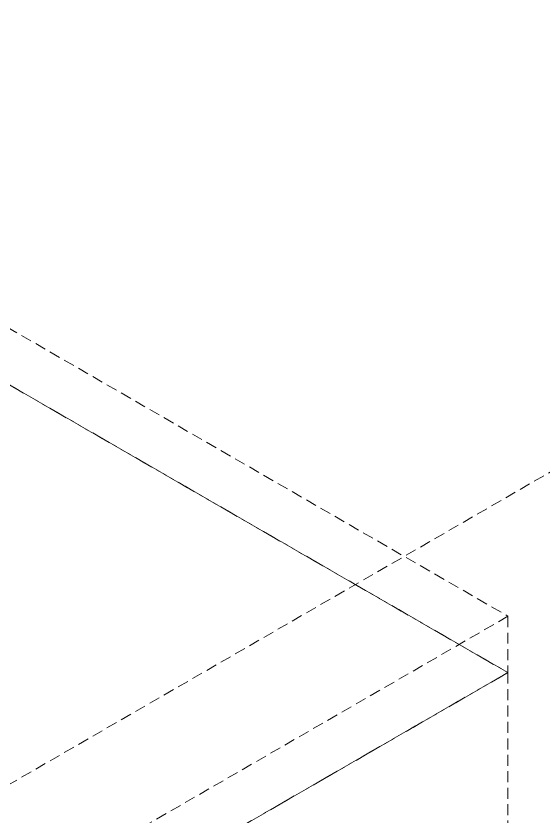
# Model space of a CAD drawing. Header units: millimetres. Extents: x -124 to 15640, y 659 to 4121.
# Drawn here: x 4214.2 to 4275.3, y 2309 to 2401.8 of the extents above; entities that cross this region are included whole.
import ezdxf

# ---------------------------------------------------------------- set-up
doc = ezdxf.new("R2010")
doc.units = ezdxf.units.MM
doc.linetypes.add('HIDDEN', pattern=[1.905, 1.27, -0.635])
doc.layers.add('ZANO_R_przerywana', color=7, linetype='HIDDEN', lineweight=0)

msp = doc.modelspace()

# ---------------------------------------------------------------- linework, layer by layer
at = {"layer": 'ZANO_R_przerywana'}
for p, q in [((4094.388, 2244.078), (4447.941, 2448.202)), ((4094.378, 2434.321), (4271.164, 2332.265)), ((4271.154, 2325.733), (4094.368, 2427.79)), ((4094.378, 2427.79), (4271.164, 2325.733)), ((4271.164, 2332.265), (4094.398, 2230.197)), ((4271.164, 2332.265), (4271.164, 2325.733)), ((4094.388, 2223.665), (4271.154, 2325.733)), ((4271.164, 2325.733), (4094.398, 2223.665)), ((4271.154, 2325.733), (4271.154, 2223.66))]:
    msp.add_line(p, q, dxfattribs=at)

doc.saveas('drawing.dxf')
